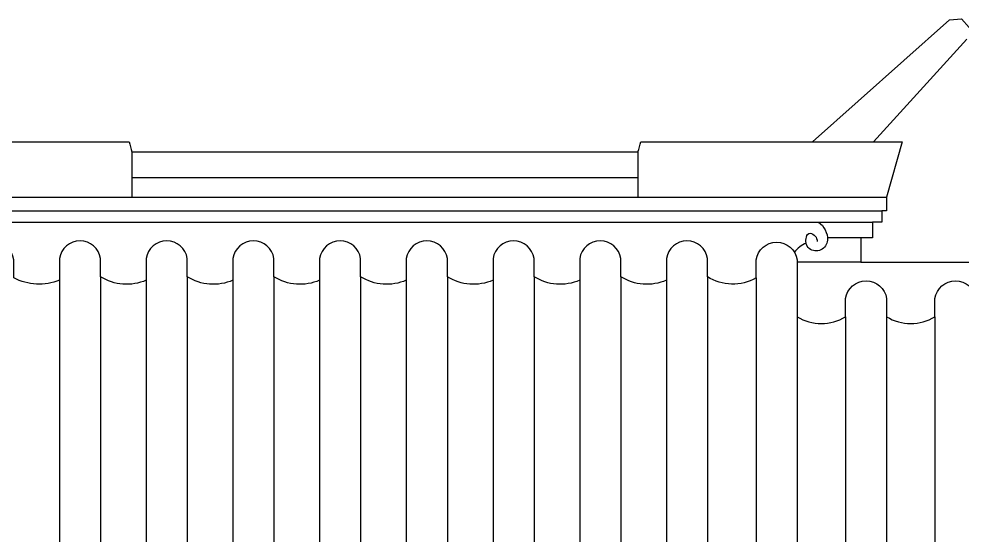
# Model space of a CAD drawing. Header units: metres. Extents: x 9271 to 18101, y 7802 to 23584.
# Drawn here: x 11559 to 14537, y 21953 to 23584 of the extents above; entities that cross this region are included whole.
import ezdxf

# ---------------------------------------------------------------- set-up
doc = ezdxf.new("R2010")
doc.units = ezdxf.units.M
for name, color, linetype in [('3', 3, 'Continuous'), ('4', 4, 'Continuous'), ('7', 7, 'Continuous')]:
    doc.layers.add(name, color=color, linetype=linetype)

msp = doc.modelspace()

# ---------------------------------------------------------------- linework, layer by layer
at = {"layer": '3'}
for p, q in [((12714.97, 23164.33), (12714.97, 23164.33)), ((11916.18, 23082.82), (13513.76, 23082.82)), ((11146.37, 22977.47), (14283.57, 22977.47))]:
    msp.add_line(p, q, dxfattribs=at)
for points in [[(11687.34, 22758.55, -0.22), (11543.18, 22765.86), (11543.18, 22823.41, 0.86), (11413.58, 22823.41)], [(11961.1, 22758.67, -0.25), (11816.94, 22769.86), (11816.94, 22827.41, 0.86), (11687.34, 22827.41)], [(12234.86, 22758.67, -0.25), (12090.7, 22769.86), (12090.7, 22827.41, 0.86), (11961.1, 22827.41)], [(12508.62, 22758.67, -0.25), (12364.46, 22769.86), (12364.46, 22827.41, 0.86), (12234.86, 22827.41)], [(12782.38, 22758.67, -0.25), (12638.22, 22769.86), (12638.22, 22827.41, 0.86), (12508.62, 22827.41)], [(13056.14, 22758.67, -0.25), (12911.98, 22769.86), (12911.98, 22827.41, 0.86), (12782.38, 22827.41)], [(13329.9, 22758.67, -0.25), (13185.74, 22769.86), (13185.74, 22827.41, 0.86), (13056.14, 22827.41)], [(13603.66, 22758.67, -0.25), (13459.5, 22769.86), (13459.5, 22827.41, 0.86), (13329.9, 22827.41)], [(13886.76, 22765.86, -0.28), (13733.26, 22769.86), (13733.26, 22827.41, 0.86), (13603.66, 22827.41)], [(13886.76, 22765.86), (13886.76, 22823.41, -0.86), (14016.36, 22823.41)], [(14016.36, 22643.29, 0.28), (14169.16, 22643.29), (14169.16, 22700.84, -0.86), (14298.76, 22700.84, -0.86)], [(14298.76, 22643.29, 0.28), (14451.56, 22643.29), (14451.56, 22700.84, -0.86), (14581.16, 22700.84, -0.86)]]:
    msp.add_lwpolyline(points, format="xyb", dxfattribs=at)
for points in [[(11687.34, 22827.41), (11687.34, 21226.72)], [(11961.1, 22827.41), (11961.1, 21226.72)], [(12234.86, 22827.41), (12234.86, 21226.72)], [(12508.62, 22827.41), (12508.62, 21226.72)], [(12782.38, 22827.41), (12782.38, 21226.72)], [(13056.14, 22827.41), (13056.14, 21226.72)], [(13329.9, 22827.41), (13329.9, 21226.72)], [(13603.66, 22827.41), (13603.66, 21226.72)], [(14016.36, 22823.41), (14016.36, 21222.72)], [(11816.94, 22769.86), (11816.94, 21226.72)], [(12090.7, 22769.86), (12090.7, 21226.72)], [(12364.46, 22769.86), (12364.46, 21226.72)], [(12638.22, 22769.86), (12638.22, 21226.72)], [(12911.98, 22769.86), (12911.98, 21226.72)], [(13185.74, 22769.86), (13185.74, 21226.72)], [(13459.5, 22769.86), (13459.5, 21226.72)], [(13733.26, 22769.86), (13733.26, 21226.72)], [(13886.76, 22765.86), (13886.76, 21222.72)], [(14298.76, 22700.84), (14298.76, 21222.72)], [(14169.16, 22643.29), (14169.16, 21222.72)], [(14451.56, 22643.29), (14451.56, 21222.72)]]:
    msp.add_lwpolyline(points, dxfattribs=at)
at = {"layer": '4'}
for points in [[(11365.03, 23196.33), (11907.43, 23196.33, 0.04), (11916.18, 23164.33), (13513.76, 23164.33, 0.04), (13522.51, 23196.33), (14064.91, 23196.33), (14496.86, 23581.53), (14534.84, 23584.45), (14607.88, 23502.74)], [(14552.37, 23520.25), (14257.28, 23196.33), (14347.85, 23196.33), (14298.18, 23021.24), (14298.18, 22977.47), (14283.57, 22977.47), (14283.57, 22942.45), (14254.36, 22942.45), (14254.36, 22892.84), (14217.26, 22892.84), (14217.26, 22815.26), (14593.42, 22815.26, -0.12)]]:
    msp.add_lwpolyline(points, format="xyb", dxfattribs=at)
at = {"layer": '7'}
for p, q in [((14064.91, 23196.33), (14257.28, 23196.33)), ((11916.18, 23164.33), (11916.18, 23021.24)), ((13513.76, 23164.33), (13513.76, 23021.24)), ((11131.76, 23021.24), (14298.18, 23021.24)), ((11175.58, 22942.45), (14254.36, 22942.45)), ((14217.26, 22892.84), (14111.99, 22892.84)), ((14217.26, 22815.26), (14016.36, 22815.26))]:
    msp.add_line(p, q, dxfattribs=at)
msp.add_lwpolyline([(14083.25, 22942.45, -0.26), (14112.08, 22885.02, -0.6), (14054.58, 22858.85, -0.3), (14046.27, 22895.23, -0.4), (14057.13, 22907.35, -0.37), (14079.5, 22880.55, -0.37)], format="xyb", dxfattribs=at)
msp.add_arc((14076.35, 22796.86), 84.94, 111.64, 143.72, dxfattribs=at)

doc.saveas('drawing.dxf')
